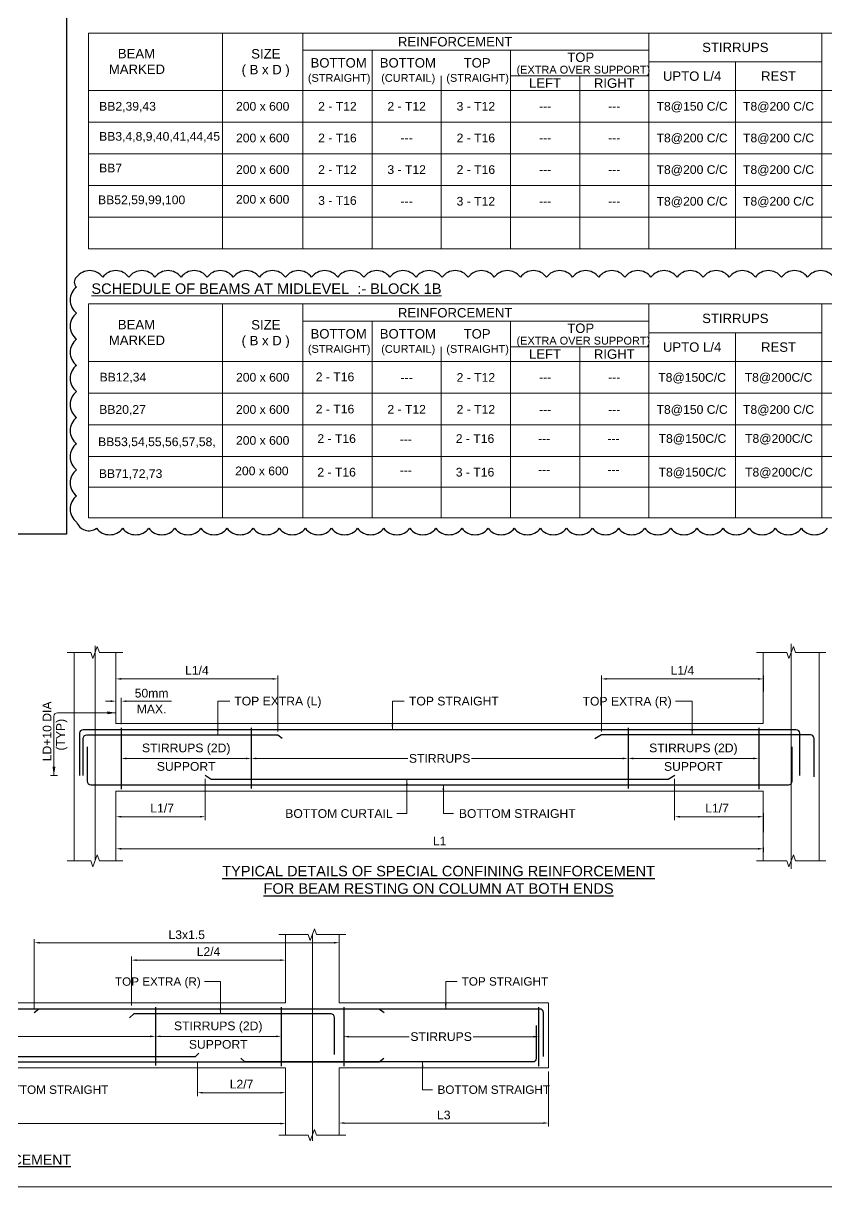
# Model space of a CAD drawing. Header units: metres. Extents: x 325532 to 399782, y -1599007 to -1538150.
# Drawn here: x 362652 to 385737, y -1599007 to -1565594 of the extents above; entities that cross this region are included whole.
import ezdxf
from ezdxf.enums import TextEntityAlignment as Align

# ---------------------------------------------------------------- set-up
doc = ezdxf.new("R2010")
doc.units = ezdxf.units.M
doc.header["$LTSCALE"] = 15
doc.header["$MEASUREMENT"] = 0
doc.header["$PDMODE"] = 35
doc.header["$PDSIZE"] = -10
doc.linetypes.add('DASHDOT', pattern=[25.4, 12.7, -6.35, 0, -6.35])
for name, color, linetype, lineweight in [('BEAM SECTION_ASC', 10, 'Continuous', 9), ('CENTERLINE_ASC', 250, 'DASHDOT', 0), ('COLUMN SECTION_ASC', 132, 'Continuous', 9), ('DIMENSION_ASC', 251, 'Continuous', 9), ('HATCH_ASC', 253, 'Continuous', 5), ('LEADER_ASC', 152, 'Continuous', 15), ('SCHEDULE LINE_ASC', 252, 'Continuous', 0), ('SCHEDULED BORDER_ASC', 4, 'Continuous', 18), ('STEEL MAIN_ASC', 4, 'Continuous', 30), ('STIRRUPS_ASC', 22, 'Continuous', 5), ('TEXT HEADER_ASC', 7, 'Continuous', 25), ('TEXT SCHEDULE HEADER_ASC', 1, 'Continuous', 30), ('TEXT SCHEDULE_ASC', 7, 'Continuous', 5), ('TEXT_ASC', 7, 'Continuous', 25), ('VIEWPORT_ASC', 6, 'Continuous', 15)]:
    doc.layers.add(name, color=color, linetype=linetype, lineweight=lineweight)
doc.layers.add('BORDER_ASC', color=4, linetype='Continuous')
doc.styles.add('ASC_DIMENSION', font='swiss.ttf', dxfattribs={"height": 250})
doc.styles.add('STANDERD ASC', font='swiss.ttf', dxfattribs={"height": 250})
doc.dimstyles.new('ASC_MM', dxfattribs={"dimtxt": 210, "dimasz": 150, "dimexe": 50, "dimexo": 50, "dimgap": 100, "dimtad": 1, "dimdec": 0, "dimzin": 0, "dimdsep": 46, "dimtxsty": 'ASC_DIMENSION', "dimcen": 0, "dimclrd": 256, "dimclre": 256, "dimclrt": 7, "dimadec": 0, "dimazin": 0, "dimtfac": 1, "dimtdec": 0, "dimtofl": 0, "dimtmove": 0, "dimatfit": 2, "dimfxl": 1, "dimtolj": 1, "dimtzin": 0, "dimlwd": -1, "dimlwe": -1, "dimarcsym": 1})

# ---------------------------------------------------------------- blocks, each defined once
blk = doc.blocks.new('*D56')
at = {"layer": 'Defpoints', "color": 0, "lineweight": -3, "transparency": 16777216}
for p in [(365315, -1584423), (365315, -1584889), (369965, -1586031)]:
    blk.add_point(p, dxfattribs=at)
at = {"layer": 'DIMENSION_ASC', "transparency": 16777216}
for p, q in [((365315, -1584789), (365315, -1584323)), ((369815, -1584423), (365465, -1584423)), ((369965, -1585931), (369965, -1584323))]:
    blk.add_line(p, q, dxfattribs=at)
at = {"layer": 'DIMENSION_ASC', "lineweight": -3, "transparency": 16777216}
for points in [[(365465, -1584398), (365465, -1584448), (365315, -1584423)], [(369815, -1584398), (369815, -1584448), (369965, -1584423)]]:
    blk.add_solid(points, dxfattribs=at)
at = {"layer": 'DIMENSION_ASC', "color": 7, "transparency": 16777216, "insert": (367640, -1584179), "char_height": 250, "attachment_point": 5, "style": 'ASC_DIMENSION'}
blk.add_mtext('\\A1;L1/4', dxfattribs=at)
blk = doc.blocks.new('*D57')
at = {"layer": 'Defpoints', "color": 0, "lineweight": -3, "transparency": 16777216}
for p in [(365315, -1589173), (365315, -1589301), (383915, -1589160)]:
    blk.add_point(p, dxfattribs=at)
at = {"layer": 'DIMENSION_ASC', "transparency": 16777216}
for p, q in [((365315, -1589273), (365315, -1589401)), ((383765, -1589301), (365465, -1589301)), ((383915, -1589260), (383915, -1589401))]:
    blk.add_line(p, q, dxfattribs=at)
at = {"layer": 'DIMENSION_ASC', "lineweight": -3, "transparency": 16777216}
for points in [[(365465, -1589276), (365465, -1589326), (365315, -1589301)], [(383765, -1589276), (383765, -1589326), (383915, -1589301)]]:
    blk.add_solid(points, dxfattribs=at)
at = {"layer": 'DIMENSION_ASC', "color": 7, "transparency": 16777216, "insert": (374615, -1589076), "char_height": 250, "attachment_point": 5, "style": 'ASC_DIMENSION'}
blk.add_mtext('\\A1;L1', dxfattribs=at)
blk = doc.blocks.new('*D58')
at = {"layer": 'Defpoints', "color": 0, "lineweight": -3, "transparency": 16777216}
for p in [(383915, -1584423), (383915, -1584888), (379267, -1586031)]:
    blk.add_point(p, dxfattribs=at)
at = {"layer": 'DIMENSION_ASC', "transparency": 16777216}
for p, q in [((379267, -1585931), (379267, -1584323)), ((379417, -1584423), (383765, -1584423)), ((383915, -1584788), (383915, -1584323))]:
    blk.add_line(p, q, dxfattribs=at)
at = {"layer": 'DIMENSION_ASC', "lineweight": -3, "transparency": 16777216}
for points in [[(379417, -1584398), (379417, -1584448), (379267, -1584423)], [(383765, -1584398), (383765, -1584448), (383915, -1584423)]]:
    blk.add_solid(points, dxfattribs=at)
at = {"layer": 'DIMENSION_ASC', "color": 7, "transparency": 16777216, "insert": (381590, -1584179), "char_height": 250, "attachment_point": 5, "style": 'ASC_DIMENSION'}
blk.add_mtext('\\A1;L1/4', dxfattribs=at)
blk = doc.blocks.new('*D59')
at = {"layer": 'Defpoints', "color": 0, "lineweight": -3, "transparency": 16777216}
for p in [(367880, -1587196), (365315, -1588380), (365315, -1588924)]:
    blk.add_point(p, dxfattribs=at)
at = {"layer": 'DIMENSION_ASC', "transparency": 16777216}
for p, q in [((367880, -1587296), (367880, -1588480)), ((365315, -1588824), (365315, -1588280)), ((367730, -1588380), (365465, -1588380))]:
    blk.add_line(p, q, dxfattribs=at)
at = {"layer": 'DIMENSION_ASC', "lineweight": -3, "transparency": 16777216}
for points in [[(365465, -1588355), (365465, -1588405), (365315, -1588380)], [(367730, -1588355), (367730, -1588405), (367880, -1588380)]]:
    blk.add_solid(points, dxfattribs=at)
at = {"layer": 'DIMENSION_ASC', "color": 7, "transparency": 16777216, "insert": (366643, -1588135), "char_height": 250, "attachment_point": 5, "style": 'ASC_DIMENSION'}
blk.add_mtext('\\A1;L1/7', dxfattribs=at)
blk = doc.blocks.new('*D60')
at = {"layer": 'Defpoints', "color": 0, "lineweight": -3, "transparency": 16777216}
for p in [(381367, -1587196), (383915, -1588380), (383915, -1588924)]:
    blk.add_point(p, dxfattribs=at)
at = {"layer": 'DIMENSION_ASC', "transparency": 16777216}
for p, q in [((381367, -1587296), (381367, -1588480)), ((381517, -1588380), (383765, -1588380)), ((383915, -1588824), (383915, -1588280))]:
    blk.add_line(p, q, dxfattribs=at)
at = {"layer": 'DIMENSION_ASC', "lineweight": -3, "transparency": 16777216}
for points in [[(381517, -1588355), (381517, -1588405), (381367, -1588380)], [(383765, -1588355), (383765, -1588405), (383915, -1588380)]]:
    blk.add_solid(points, dxfattribs=at)
at = {"layer": 'DIMENSION_ASC', "color": 7, "transparency": 16777216, "insert": (382586, -1588135), "char_height": 250, "attachment_point": 5, "style": 'ASC_DIMENSION'}
blk.add_mtext('\\A1;L1/7', dxfattribs=at)
blk = doc.blocks.new('*D61')
at = {"layer": 'Defpoints', "color": 0, "lineweight": -3, "transparency": 16777216}
for p in [(365466, -1585062), (365315, -1585702), (365466, -1585825)]:
    blk.add_point(p, dxfattribs=at)
at = {"layer": 'DIMENSION_ASC', "transparency": 16777216}
for p, q in [((365165, -1585062), (365015, -1585062)), ((365315, -1585602), (365315, -1584962)), ((365466, -1585725), (365466, -1584962)), ((365616, -1585062), (366912, -1585062))]:
    blk.add_line(p, q, dxfattribs=at)
at = {"layer": 'DIMENSION_ASC', "lineweight": -3, "transparency": 16777216}
for points in [[(365165, -1585037), (365165, -1585087), (365315, -1585062)], [(365616, -1585037), (365616, -1585087), (365466, -1585062)]]:
    blk.add_solid(points, dxfattribs=at)
at = {"layer": 'DIMENSION_ASC', "color": 7, "transparency": 16777216, "char_height": 250, "attachment_point": 5, "style": 'ASC_DIMENSION'}
for s, insert in [('\\A1;50mm', (366339, -1584834)), ('\\A1;MAX.', (366339, -1585287))]:
    blk.add_mtext(s, dxfattribs=dict(at, insert=insert))
blk = doc.blocks.new('*D62')
at = {"layer": 'Defpoints', "color": 0, "lineweight": -3, "transparency": 16777216}
for p in [(365466, -1586707), (369201, -1586707), (369201, -1586707)]:
    blk.add_point(p, dxfattribs=at)
at = {"layer": 'DIMENSION_ASC', "transparency": 16777216}
blk.add_line((365616, -1586707), (369051, -1586707), dxfattribs=at)
at = {"layer": 'DIMENSION_ASC', "lineweight": -3, "transparency": 16777216}
for points in [[(365616, -1586682), (365616, -1586732), (365466, -1586707)], [(369051, -1586682), (369051, -1586732), (369201, -1586707)]]:
    blk.add_solid(points, dxfattribs=at)
at = {"layer": 'DIMENSION_ASC', "color": 7, "transparency": 16777216, "char_height": 250, "attachment_point": 5, "style": 'ASC_DIMENSION'}
for s, insert in [('\\A1;STIRRUPS (2D)', (367334, -1586442)), ('\\A1;SUPPORT', (367334, -1586938))]:
    blk.add_mtext(s, dxfattribs=dict(at, insert=insert))
blk = doc.blocks.new('*D63')
at = {"layer": 'Defpoints', "color": 0, "lineweight": -3, "transparency": 16777216}
for p in [(369201, -1586707), (380028, -1586698), (380028, -1586707)]:
    blk.add_point(p, dxfattribs=at)
at = {"layer": 'DIMENSION_ASC', "transparency": 16777216}
for p, q in [((369351, -1586707), (373698, -1586707)), ((379878, -1586707), (375531, -1586707)), ((380028, -1586698), (380028, -1586707))]:
    blk.add_line(p, q, dxfattribs=at)
at = {"layer": 'DIMENSION_ASC', "lineweight": -3, "transparency": 16777216}
for points in [[(369351, -1586682), (369351, -1586732), (369201, -1586707)], [(379878, -1586682), (379878, -1586732), (380028, -1586707)]]:
    blk.add_solid(points, dxfattribs=at)
at = {"layer": 'DIMENSION_ASC', "color": 7, "transparency": 16777216, "insert": (374615, -1586707), "char_height": 250, "attachment_point": 5, "style": 'ASC_DIMENSION'}
blk.add_mtext('\\A1;STIRRUPS', dxfattribs=at)
blk = doc.blocks.new('*D64')
at = {"layer": 'Defpoints', "color": 0, "lineweight": -3, "transparency": 16777216}
for p in [(380028, -1586698), (383781, -1586707), (383781, -1586708)]:
    blk.add_point(p, dxfattribs=at)
at = {"layer": 'DIMENSION_ASC', "transparency": 16777216}
for p, q in [((380028, -1586698), (380028, -1586707)), ((380178, -1586707), (383631, -1586707)), ((383781, -1586708), (383781, -1586707))]:
    blk.add_line(p, q, dxfattribs=at)
at = {"layer": 'DIMENSION_ASC', "lineweight": -3, "transparency": 16777216}
for points in [[(380178, -1586682), (380178, -1586732), (380028, -1586707)], [(383631, -1586682), (383631, -1586732), (383781, -1586707)]]:
    blk.add_solid(points, dxfattribs=at)
at = {"layer": 'DIMENSION_ASC', "color": 7, "transparency": 16777216, "char_height": 250, "attachment_point": 5, "style": 'ASC_DIMENSION'}
for s, insert in [('\\A1;STIRRUPS (2D)', (381905, -1586442)), ('\\A1;SUPPORT', (381905, -1586938))]:
    blk.add_mtext(s, dxfattribs=dict(at, insert=insert))
blk = doc.blocks.new('*D67')
at = {"layer": 'Defpoints', "color": 0, "lineweight": -3, "transparency": 16777216}
for p in [(351677, -1597058), (370189, -1597058), (370189, -1597193)]:
    blk.add_point(p, dxfattribs=at)
at = {"layer": 'DIMENSION_ASC', "transparency": 16777216}
for p, q in [((351677, -1597158), (351677, -1597293)), ((351827, -1597193), (370039, -1597193)), ((370189, -1597158), (370189, -1597293))]:
    blk.add_line(p, q, dxfattribs=at)
at = {"layer": 'DIMENSION_ASC', "lineweight": -3, "transparency": 16777216}
for points in [[(351827, -1597168), (351827, -1597218), (351677, -1597193)], [(370039, -1597168), (370039, -1597218), (370189, -1597193)]]:
    blk.add_solid(points, dxfattribs=at)
at = {"layer": 'DIMENSION_ASC', "color": 7, "transparency": 16777216, "insert": (360933, -1596968), "char_height": 250, "attachment_point": 5, "style": 'ASC_DIMENSION'}
blk.add_mtext('\\A1;L2', dxfattribs=at)
blk = doc.blocks.new('*D76')
at = {"layer": 'Defpoints', "color": 0, "lineweight": -3, "transparency": 16777216}
for p in [(367659, -1595327), (370189, -1596306), (370189, -1596830)]:
    blk.add_point(p, dxfattribs=at)
at = {"layer": 'DIMENSION_ASC', "transparency": 16777216}
for p, q in [((367659, -1595427), (367659, -1596406)), ((367809, -1596306), (370039, -1596306)), ((370189, -1596730), (370189, -1596206))]:
    blk.add_line(p, q, dxfattribs=at)
at = {"layer": 'DIMENSION_ASC', "lineweight": -3, "transparency": 16777216}
for points in [[(367809, -1596281), (367809, -1596331), (367659, -1596306)], [(370039, -1596281), (370039, -1596331), (370189, -1596306)]]:
    blk.add_solid(points, dxfattribs=at)
at = {"layer": 'DIMENSION_ASC', "color": 7, "transparency": 16777216, "insert": (368924, -1596062), "char_height": 250, "attachment_point": 5, "style": 'ASC_DIMENSION'}
blk.add_mtext('\\A1;L2/7', dxfattribs=at)
blk = doc.blocks.new('*D77')
at = {"layer": 'Defpoints', "color": 0, "lineweight": -3, "transparency": 16777216}
for p in [(377740, -1595596), (371729, -1596547), (371729, -1597177)]:
    blk.add_point(p, dxfattribs=at)
at = {"layer": 'DIMENSION_ASC', "transparency": 16777216}
for p, q in [((377740, -1595696), (377740, -1597277)), ((371729, -1596647), (371729, -1597277)), ((377590, -1597177), (371879, -1597177))]:
    blk.add_line(p, q, dxfattribs=at)
at = {"layer": 'DIMENSION_ASC', "lineweight": -3, "transparency": 16777216}
for points in [[(371879, -1597152), (371879, -1597202), (371729, -1597177)], [(377590, -1597152), (377590, -1597202), (377740, -1597177)]]:
    blk.add_solid(points, dxfattribs=at)
at = {"layer": 'DIMENSION_ASC', "color": 7, "transparency": 16777216, "insert": (374734, -1596949), "char_height": 250, "attachment_point": 5, "style": 'ASC_DIMENSION'}
blk.add_mtext('\\A1;L3', dxfattribs=at)
blk = doc.blocks.new('*D78')
at = {"layer": 'Defpoints', "color": 0, "lineweight": -3, "transparency": 16777216}
for p in [(370189, -1592499), (370189, -1592947), (365761, -1593903)]:
    blk.add_point(p, dxfattribs=at)
at = {"layer": 'DIMENSION_ASC', "transparency": 16777216}
for p, q in [((365761, -1593803), (365761, -1592399)), ((370189, -1592847), (370189, -1592399)), ((365911, -1592499), (370039, -1592499))]:
    blk.add_line(p, q, dxfattribs=at)
at = {"layer": 'DIMENSION_ASC', "lineweight": -3, "transparency": 16777216}
for points in [[(365911, -1592474), (365911, -1592524), (365761, -1592499)], [(370039, -1592474), (370039, -1592524), (370189, -1592499)]]:
    blk.add_solid(points, dxfattribs=at)
at = {"layer": 'DIMENSION_ASC', "color": 7, "transparency": 16777216, "insert": (367975, -1592255), "char_height": 250, "attachment_point": 5, "style": 'ASC_DIMENSION'}
blk.add_mtext('\\A1;L2/4', dxfattribs=at)
blk = doc.blocks.new('*D83')
at = {"layer": 'Defpoints', "color": 0, "lineweight": -3, "transparency": 16777216}
for p in [(362969, -1591999), (371729, -1593729), (362969, -1594015)]:
    blk.add_point(p, dxfattribs=at)
at = {"layer": 'DIMENSION_ASC', "transparency": 16777216}
for p, q in [((362969, -1593915), (362969, -1591899)), ((371579, -1591999), (363119, -1591999)), ((371729, -1593629), (371729, -1591899))]:
    blk.add_line(p, q, dxfattribs=at)
at = {"layer": 'DIMENSION_ASC', "lineweight": -3, "transparency": 16777216}
for points in [[(363119, -1591974), (363119, -1592024), (362969, -1591999)], [(371579, -1591974), (371579, -1592024), (371729, -1591999)]]:
    blk.add_solid(points, dxfattribs=at)
at = {"layer": 'DIMENSION_ASC', "color": 7, "transparency": 16777216, "insert": (367349, -1591771), "char_height": 250, "attachment_point": 5, "style": 'ASC_DIMENSION'}
blk.add_mtext('\\A1;L3x1.5', dxfattribs=at)
blk = doc.blocks.new('*D71')
at = {"layer": 'Defpoints', "color": 0, "lineweight": -3, "transparency": 16777216}
for p in [(355418, -1594688), (366448, -1594680), (366448, -1594688)]:
    blk.add_point(p, dxfattribs=at)
at = {"layer": 'DIMENSION_ASC', "transparency": 16777216}
for p, q in [((355568, -1594688), (360016, -1594688)), ((366298, -1594688), (361850, -1594688)), ((366448, -1594680), (366448, -1594688))]:
    blk.add_line(p, q, dxfattribs=at)
at = {"layer": 'DIMENSION_ASC', "lineweight": -3, "transparency": 16777216}
for points in [[(355568, -1594663), (355568, -1594713), (355418, -1594688)], [(366298, -1594663), (366298, -1594713), (366448, -1594688)]]:
    blk.add_solid(points, dxfattribs=at)
at = {"layer": 'DIMENSION_ASC', "color": 7, "transparency": 16777216, "insert": (360933, -1594688), "char_height": 250, "attachment_point": 5, "style": 'ASC_DIMENSION'}
blk.add_mtext('\\A1;STIRRUPS', dxfattribs=at)
blk = doc.blocks.new('*D72')
at = {"layer": 'Defpoints', "color": 0, "lineweight": -3, "transparency": 16777216}
for p in [(366448, -1594680), (370060, -1594688), (370060, -1594689)]:
    blk.add_point(p, dxfattribs=at)
at = {"layer": 'DIMENSION_ASC', "transparency": 16777216}
for p, q in [((366448, -1594680), (366448, -1594688)), ((366598, -1594688), (369910, -1594688)), ((370060, -1594689), (370060, -1594688))]:
    blk.add_line(p, q, dxfattribs=at)
at = {"layer": 'DIMENSION_ASC', "lineweight": -3, "transparency": 16777216}
for points in [[(366598, -1594663), (366598, -1594713), (366448, -1594688)], [(369910, -1594663), (369910, -1594713), (370060, -1594688)]]:
    blk.add_solid(points, dxfattribs=at)
at = {"layer": 'DIMENSION_ASC', "color": 7, "transparency": 16777216, "char_height": 250, "attachment_point": 5, "style": 'ASC_DIMENSION'}
for s, insert in [('\\A1;STIRRUPS (2D)', (368254, -1594424)), ('\\A1;SUPPORT', (368254, -1594920))]:
    blk.add_mtext(s, dxfattribs=dict(at, insert=insert))
blk = doc.blocks.new('*D82')
at = {"layer": 'Defpoints', "color": 0, "lineweight": -3, "transparency": 16777216}
for p in [(371858, -1594697), (377457, -1594697), (377457, -1594697)]:
    blk.add_point(p, dxfattribs=at)
at = {"layer": 'DIMENSION_ASC', "transparency": 16777216}
for p, q in [((372008, -1594697), (373741, -1594697)), ((377307, -1594697), (375574, -1594697))]:
    blk.add_line(p, q, dxfattribs=at)
at = {"layer": 'DIMENSION_ASC', "lineweight": -3, "transparency": 16777216}
for points in [[(372008, -1594672), (372008, -1594722), (371858, -1594697)], [(377307, -1594672), (377307, -1594722), (377457, -1594697)]]:
    blk.add_solid(points, dxfattribs=at)
at = {"layer": 'DIMENSION_ASC', "color": 7, "transparency": 16777216, "insert": (374658, -1594697), "char_height": 250, "attachment_point": 5, "style": 'ASC_DIMENSION'}
blk.add_mtext('\\A1;STIRRUPS', dxfattribs=at)

msp = doc.modelspace()

# ---------------------------------------------------------------- linework, layer by layer
at = {"layer": 'BEAM SECTION_ASC', "ltscale": 10}
for p, q in [((365314.7, -1585702.1), (383914.7, -1585702.1)), ((365314.7, -1587642.1), (383914.7, -1587642.1)), ((351677, -1593728.9), (370189, -1593728.9)), ((371729.2, -1593728.9), (377739.5, -1593728.9)), ((377739.5, -1595596.4), (377739.5, -1593728.9)), ((351677, -1595596.4), (370189, -1595596.4)), ((371729.2, -1595596.4), (377739.5, -1595596.4))]:
    msp.add_line(p, q, dxfattribs=at)
at = {"layer": 'BEAM SECTION_ASC', "color": 6, "lineweight": -3}
for centre, radius, start, end in [((364561, -1573167.2), 468.8, 36.8699, 143.1301), ((365311, -1573167.2), 468.8, 36.8699, 143.1301), ((366061, -1573167.2), 468.8, 36.8699, 143.1301), ((366811, -1573167.2), 468.8, 36.8699, 143.1301), ((367561, -1573167.2), 468.8, 36.8699, 143.1301), ((368311, -1573167.2), 468.8, 36.8699, 143.1301), ((369061, -1573167.2), 468.8, 36.8699, 143.1301), ((369811, -1573167.2), 468.8, 36.8699, 143.1301), ((370561, -1573167.2), 468.8, 36.8699, 143.1301), ((371311, -1573167.2), 468.8, 36.8699, 143.1301), ((372061, -1573167.2), 468.8, 36.8699, 143.1301), ((372811, -1573167.2), 468.8, 36.8699, 143.1301), ((373561, -1573167.2), 468.8, 36.8699, 143.1301), ((374311, -1573167.2), 468.8, 36.8699, 143.1301), ((375061, -1573167.2), 468.8, 36.8699, 143.1301), ((375811, -1573167.2), 468.8, 36.8699, 143.1301), ((376561, -1573167.2), 468.8, 36.8699, 143.1301), ((377311, -1573167.2), 468.8, 36.8699, 143.1301), ((378061, -1573167.2), 468.8, 36.8699, 143.1301), ((378811, -1573167.2), 468.8, 36.8699, 143.1301), ((379561, -1573167.2), 468.8, 36.8699, 143.1301), ((380311, -1573167.2), 468.8, 36.8699, 143.1301), ((381061, -1573167.2), 468.8, 36.8699, 143.1301), ((381811, -1573167.2), 468.8, 36.8699, 143.1301), ((382561, -1573167.2), 468.8, 36.8699, 143.1301), ((383311, -1573167.2), 468.8, 36.8699, 143.1301), ((384061, -1573167.2), 468.8, 36.8699, 143.1301), ((384811, -1573167.2), 468.8, 36.8699, 143.1301), ((385561, -1573167.2), 468.8, 36.8699, 143.1301), ((364291.8, -1573027.1), 176.3, 126.8699, 233.1301), ((364467.3, -1573543.2), 468.8, 126.8699, 233.1301), ((364467.3, -1574293.2), 468.8, 126.8699, 233.1301), ((364467.3, -1575043.2), 468.8, 126.8699, 233.1301), ((364467.3, -1575793.2), 468.8, 126.8699, 233.1301), ((364467.3, -1576543.2), 468.8, 126.8699, 233.1301), ((364467.3, -1577293.2), 468.8, 126.8699, 233.1301), ((364467.3, -1578043.2), 468.8, 126.8699, 233.1301), ((364467.3, -1578793.2), 468.8, 126.8699, 233.1301), ((364467.3, -1579543.2), 468.8, 126.8699, 233.1301), ((364538.8, -1579792.4), 374.5, 199.62337, 305.88357), ((365133.4, -1579814.6), 468.8, 216.8699, 323.1301), ((365883.4, -1579814.6), 468.8, 216.8699, 323.1301), ((366633.4, -1579814.6), 468.8, 216.8699, 323.1301), ((367383.4, -1579814.6), 468.8, 216.8699, 323.1301), ((368133.4, -1579814.6), 468.8, 216.8699, 323.1301), ((368883.4, -1579814.6), 468.8, 216.8699, 323.1301), ((369633.4, -1579814.6), 468.8, 216.8699, 323.1301), ((370383.4, -1579814.6), 468.8, 216.8699, 323.1301), ((371133.4, -1579814.6), 468.8, 216.8699, 323.1301), ((371883.4, -1579814.6), 468.8, 216.8699, 323.1301), ((372633.4, -1579814.6), 468.8, 216.8699, 323.1301), ((373383.4, -1579814.6), 468.8, 216.8699, 323.1301), ((374133.4, -1579814.6), 468.8, 216.8699, 323.1301), ((374883.4, -1579814.6), 468.8, 216.8699, 323.1301), ((375633.4, -1579814.6), 468.8, 216.8699, 323.1301), ((376383.4, -1579814.6), 468.8, 216.8699, 323.1301), ((377133.4, -1579814.6), 468.8, 216.8699, 323.1301), ((377883.4, -1579814.6), 468.8, 216.8699, 323.1301), ((378633.4, -1579814.6), 468.8, 216.8699, 323.1301), ((379383.4, -1579814.6), 468.8, 216.8699, 323.1301), ((380133.4, -1579814.6), 468.8, 216.8699, 323.1301), ((380883.4, -1579814.6), 468.8, 216.8699, 323.1301), ((381633.4, -1579814.6), 468.8, 216.8699, 323.1301), ((382383.4, -1579814.6), 468.8, 216.8699, 323.1301), ((383133.4, -1579814.6), 468.8, 216.8699, 323.1301), ((383883.4, -1579814.6), 468.8, 216.8699, 323.1301), ((384633.4, -1579814.6), 468.8, 216.8699, 323.1301), ((385383.4, -1579814.6), 468.8, 216.8699, 323.1301)]:
    msp.add_arc(centre, radius, start, end, dxfattribs=at)
at = {"layer": 'BORDER_ASC', "color": 8, "lineweight": -3}
for p, q in [((363898.5, -1554867, -4047.6), (363898.5, -1580267, -4047.6)), ((363898.5, -1580267, -4047.6), (362058.6, -1580267, -4047.6))]:
    msp.add_line(p, q, dxfattribs=at)
at = {"layer": 'CENTERLINE_ASC', "ltscale": 0.05}
for p, q in [((384714.7, -1583415.6), (384714.7, -1589872.2)), ((364714.7, -1583474.6), (364714.7, -1589656.9)), ((370959.1, -1591765.1), (370959.1, -1597691.3))]:
    msp.add_line(p, q, dxfattribs=at)
at = {"layer": 'COLUMN SECTION_ASC', "ltscale": 10}
for p, q in [((364114.7, -1589645.7), (364114.7, -1583660.2)), ((365314.7, -1585702.1), (365314.7, -1583662)), ((383914.7, -1585702.1), (383914.7, -1583662)), ((385514.7, -1589645.7), (385514.7, -1583662)), ((365314.7, -1589645.7), (365314.7, -1587642.1)), ((383914.7, -1589645.7), (383914.7, -1587642.1)), ((370189, -1593728.9), (370189, -1591765.1)), ((371729.2, -1593728.9), (371729.2, -1591765.1)), ((370189, -1597525), (370189, -1595596.4)), ((371729.2, -1597525), (371729.2, -1595596.4))]:
    msp.add_line(p, q, dxfattribs=at)
at = {"layer": 'DIMENSION_ASC'}
for p, q in [((365314.7, -1585496.1), (365314.7, -1585296.1)), ((363633.3, -1587195.5), (363433.3, -1587195.5))]:
    msp.add_line(p, q, dxfattribs=at)
msp.add_lwpolyline([(363533.3, -1587195.5), (363533.3, -1585496.1, -0.4142136), (363633.3, -1585396.1), (365314.7, -1585396.1)], format="xyb", dxfattribs=at)
for points in [[(365064.7, -1585354.4), (365064.7, -1585437.7), (365314.7, -1585396.1)], [(363575, -1586945.5), (363491.7, -1586945.5), (363533.3, -1587195.5)]]:
    msp.add_solid(points, dxfattribs=at)
at = {"layer": 'HATCH_ASC', "linetype": 'Continuous'}
for points in [[(363914.7, -1583660.2), (364589.7, -1583660.2), (364652.2, -1583831.9), (364777.2, -1583488.5), (364839.7, -1583660.2), (365514.7, -1583660.2)], [(383714.7, -1583662), (384589.7, -1583662), (384652.2, -1583833.7), (384777.2, -1583490.3), (384839.7, -1583662), (385714.7, -1583662)], [(363914.7, -1589643.9), (364589.7, -1589643.9), (364652.2, -1589815.6), (364777.2, -1589472.2), (364839.7, -1589643.9), (365514.7, -1589643.9)], [(383714.7, -1589645.7), (384589.7, -1589645.7), (384652.2, -1589817.4), (384777.2, -1589474), (384839.7, -1589645.7), (385714.7, -1589645.7)], [(369996.5, -1591765.1), (370838.8, -1591765.1), (370898.9, -1591930.4), (371019.3, -1591599.8), (371079.4, -1591765.1), (371921.7, -1591765.1)], [(369996.5, -1597525), (370838.8, -1597525), (370898.9, -1597690.3), (371019.3, -1597359.7), (371079.4, -1597525), (371921.7, -1597525)]]:
    msp.add_lwpolyline(points, dxfattribs=at)
at = {"layer": 'SCHEDULE LINE_ASC'}
for p, q in [((368379.3, -1572069.1), (368379.3, -1565873.4)), ((370683.7, -1572069.1), (370683.7, -1565873.4)), ((380626.9, -1572069.1), (380626.9, -1565873.4)), ((385594.2, -1572069.1), (385594.2, -1565873.4)), ((370683.7, -1566370.6), (380626.9, -1566370.6)), ((372672.4, -1572069.1), (372672.4, -1566370.6)), ((376649.6, -1572069.1), (376649.6, -1566370.6)), ((380626.9, -1566698.5), (385594.2, -1566698.5)), ((383110.5, -1572069.1), (383110.5, -1566698.5)), ((374661, -1572069.1), (374661, -1567099.7)), ((376649.6, -1567099.7), (380626.9, -1567099.7)), ((376649.6, -1572069.1), (376649.6, -1567099.7)), ((378638.3, -1572069.1), (378638.3, -1567099.7)), ((364528.4, -1568432.7), (388544.6, -1568432.7)), ((364528.4, -1569341.8), (388544.6, -1569341.8)), ((364528.4, -1570250.9), (388544.6, -1570250.9)), ((364528.4, -1571160), (388544.6, -1571160)), ((368379.3, -1579800.9), (368379.3, -1573655.8)), ((370683.7, -1579800.9), (370683.7, -1573655.8)), ((380626.9, -1579800.9), (380626.9, -1573655.8)), ((385594.2, -1579800.9), (385594.2, -1573655.8)), ((370683.7, -1574153), (380626.9, -1574153)), ((372672.4, -1579800.9), (372672.4, -1574153)), ((376649.6, -1579800.9), (376649.6, -1574153)), ((380626.9, -1574480.9), (385594.2, -1574480.9)), ((383110.5, -1579800.9), (383110.5, -1574480.9)), ((374661, -1579800.9), (374661, -1574882.1)), ((376649.6, -1574882.1), (380626.9, -1574882.1)), ((376649.6, -1579800.9), (376649.6, -1574882.1)), ((378638.3, -1579800.9), (378638.3, -1574882.1)), ((364528.4, -1576215.1), (388544.6, -1576215.1)), ((364528.4, -1577124.2), (388544.6, -1577124.2)), ((364528.4, -1578033.2), (388544.6, -1578033.2)), ((364528.4, -1578033.2), (388544.6, -1578033.2)), ((364528.4, -1578033.2), (388544.6, -1578033.2)), ((364528.4, -1578917.1), (388544.6, -1578917.1))]:
    msp.add_line(p, q, dxfattribs=at)
at = {"layer": 'SCHEDULE LINE_ASC', "color": 6}
msp.add_line((364528.4, -1578917.1), (388544.6, -1578917.1), dxfattribs=at)
at = {"layer": 'SCHEDULED BORDER_ASC'}
for p, q in [((388544.6, -1565873.4), (364528.4, -1565873.4)), ((364528.4, -1565873.4), (364528.4, -1572069.1)), ((364528.4, -1567523.6), (388544.6, -1567523.6)), ((364528.4, -1572069.1), (388544.6, -1572069.1)), ((388544.6, -1573655.8), (364528.4, -1573655.8)), ((364528.4, -1573655.8), (364528.4, -1579800.9)), ((364528.4, -1575306), (388544.6, -1575306)), ((364528.4, -1579800.9), (388544.6, -1579800.9))]:
    msp.add_line(p, q, dxfattribs=at)
at = {"layer": 'STEEL MAIN_ASC'}
for points in [[(384960.5, -1587195.5), (384960.5, -1585982.9, 0.4142136), (384860.5, -1585882.9), (364368.9, -1585882.9, 0.4142136), (364268.9, -1585982.9), (364268.9, -1587195.5)], [(364375.8, -1587195.5), (364375.8, -1586131.4, -0.4142136), (364475.8, -1586031.4), (369964.7, -1586031.4), (370086.2, -1586119.7)], [(385371, -1587235.6), (385371, -1586131.4, 0.4142136), (385271, -1586031.4), (379267.3, -1586031.4), (379072.6, -1586147.3)], [(364488.8, -1586373.4), (364488.8, -1587361.3, 0.4142136), (364588.8, -1587461.3), (384640.6, -1587461.3, 0.4142136), (384740.6, -1587361.3), (384740.6, -1586373.4)], [(377601.2, -1595271.2), (377601.2, -1593999.2, 0.4142136), (377504.9, -1593902.9), (363096.3, -1593902.9), (362968.9, -1594014.5)], [(371590.8, -1595205), (371590.8, -1594142.1, 0.4142136), (371494.6, -1594045.9), (365832.4, -1594045.9), (365704, -1594157.5)], [(377389.4, -1594375.1), (377389.4, -1595326, -0.4142136), (377293.2, -1595422.3), (369021.6, -1595422.3), (368906, -1595310.7)]]:
    msp.add_lwpolyline(points, format="xyb", dxfattribs=at)
for points in [[(381367.4, -1587196.3), (381183.4, -1587312.3), (368046.1, -1587312.3), (367880.3, -1587196.3)], [(373023.2, -1594014.5), (372879.7, -1593902.9), (354823.3, -1593902.9), (354712.8, -1594007)], [(348830.9, -1595310.7), (348986.3, -1595422.3), (372879.7, -1595422.3), (373012.4, -1595310.7)], [(367700.2, -1595168.3), (367587.3, -1595280), (354278.7, -1595278.8), (354145.6, -1595182.5)]]:
    msp.add_lwpolyline(points, dxfattribs=at)
at = {"layer": 'STIRRUPS_ASC', "lineweight": 25, "ltscale": 10}
for p, q in [((365465.9, -1585824.6), (365465.9, -1587588.8)), ((365465.9, -1585824.6), (365465.9, -1587588.8)), ((369201.4, -1585825), (369201.4, -1587571.9)), ((380028, -1585825), (380028, -1587571.9)), ((383781.1, -1585827.8), (383781.1, -1587587.3)), ((366447.6, -1593847.2), (366447.6, -1595528.8)), ((370060.4, -1593849.9), (370060.4, -1595543.6)), ((371857.8, -1593849.9), (371857.8, -1595543.6)), ((377457.5, -1593846.8), (377457.5, -1595545))]:
    msp.add_line(p, q, dxfattribs=at)
at = {"layer": 'VIEWPORT_ASC'}
msp.add_line((399782.3, -1599006.5), (325532.3, -1599006.5), dxfattribs=at)

# ---------------------------------------------------------------- texts
at = {"layer": 'TEXT HEADER_ASC', "style": 'STANDERD ASC'}
msp.add_text('%%UTYPICAL DETAILS OF SPECIAL CONFINING REINFORCEMENT REQUIREMENT FOR BEAM REINFORCEMENT', height=288.783, dxfattribs=at).set_placement((343111.2, -1598458.9), align=Align.BOTTOM_LEFT)
at = {"layer": 'TEXT HEADER_ASC', "insert": (368154.7, -1589791.8), "char_height": 300, "width": 12859.311, "attachment_point": 1, "style": 'STANDERD ASC'}
msp.add_mtext('\\pxqc;{\\LTYPICAL DETAILS OF SPECIAL CONFINING REINFORCEMENT\\PFOR BEAM RESTING ON COLUMN AT BOTH ENDS}', dxfattribs=at)
at = {"layer": 'TEXT SCHEDULE HEADER_ASC', "lineweight": -3, "style": 'STANDERD ASC'}
for p in [(373416.3, -1566259.5), (373416.3, -1574041.9)]:
    msp.add_text('REINFORCEMENT', height=270, dxfattribs=at).set_placement(p)
at = {"layer": 'TEXT SCHEDULE HEADER_ASC', "linetype": 'Continuous', "style": 'STANDERD ASC'}
for s, height, p in [('BEAM', 270, (365370, -1566599.2)), ('SIZE', 270, (369201.8, -1566606.2)), ('BOTTOM', 270, (370906, -1566864.4)), ('BOTTOM', 270, (372894.7, -1566864.4)), ('TOP', 270, (375303.1, -1566864.4)), ('TOP', 270, (378280.6, -1566704.6)), ('MARKED', 270, (365111.3, -1567049.2)), ('( B x D )', 270, (368925.3, -1567058.4)), ('(STRAIGHT)', 225, (370829.4, -1567275.2)), ('(CURTAIL)', 225, (372934.9, -1567275.2)), ('(STRAIGHT)', 225, (374806.7, -1567275.2)), ('(EXTRA OVER SUPPORT)', 224.991, (376823.8, -1567038.5)), ('BEAM', 270, (365370, -1574381.6)), ('SIZE', 270, (369201.8, -1574388.6)), ('BOTTOM', 270, (370906, -1574646.8)), ('BOTTOM', 270, (372894.7, -1574646.8)), ('TOP', 270, (375303.1, -1574646.8)), ('TOP', 270, (378280.6, -1574487)), ('MARKED', 270, (365111.3, -1574831.6)), ('( B x D )', 270, (368925.3, -1574840.8)), ('(EXTRA OVER SUPPORT)', 224.991, (376823.8, -1574820.9)), ('(STRAIGHT)', 225, (370829.4, -1575057.6)), ('(CURTAIL)', 225, (372934.9, -1575057.6)), ('(STRAIGHT)', 225, (374806.7, -1575057.6))]:
    msp.add_text(s, height=height, dxfattribs=at).set_placement(p)
at = {"layer": 'TEXT SCHEDULE HEADER_ASC', "style": 'STANDERD ASC'}
for s, p in [('STIRRUPS', (383110.5, -1566286)), ('UPTO L/4', (381868.7, -1567111.1)), ('REST', (384352.4, -1567111.1)), ('LEFT', (377643.9, -1567311.8)), ('RIGHT', (379632.6, -1567311.8)), ('STIRRUPS', (383110.5, -1574068.3)), ('UPTO L/4', (381868.7, -1574893.4)), ('LEFT', (377643.9, -1575094.2)), ('RIGHT', (379632.6, -1575094.2)), ('REST', (384352.4, -1574893.4))]:
    msp.add_text(s, height=270, dxfattribs=at).set_placement(p, align=Align.MIDDLE_CENTER)
at = {"layer": 'TEXT SCHEDULE HEADER_ASC', "lineweight": 13, "style": 'STANDERD ASC'}
msp.add_text('%%USCHEDULE OF BEAMS AT MIDLEVEL  :- BLOCK 1B', height=300, dxfattribs=at).set_placement((364609.6, -1573364.6))
at = {"layer": 'TEXT SCHEDULE_ASC', "style": 'STANDERD ASC'}
for s, p in [('BB2,39,43', (364832.5, -1567978.2)), ('BB3,4,8,9,40,41,44,45', (364831, -1568841.7)), ('BB7', (364831, -1569750.8)), ('BB52,59,99,100', (364801.1, -1570664.2)), ('BB12,34', (364844.9, -1575755.9)), ('BB20,27', (364835, -1576685.9)), ('BB53,54,55,56,57,58,', (364802, -1577612.7)), ('BB71,72,73', (364823.4, -1578527))]:
    msp.add_text(s, height=250, dxfattribs=at).set_placement(p, align=Align.MIDDLE_LEFT)
for s, p in [('200 x 600', (369531.5, -1567978.2)), ('2 - T12', (371678, -1567978.2)), ('2 - T12', (373666.7, -1567978.2)), ('3 - T12', (375655.3, -1567978.2)), ('---', (377643.9, -1567978.2)), ('---', (379632.6, -1567978.2)), ('T8@150 C/C', (381868.7, -1567978.2)), ('T8@200 C/C', (384352.4, -1567978.2)), ('200 x 600', (369531.5, -1568887.2)), ('2 - T16', (371678, -1568887.2)), ('---', (373666.7, -1568887.2)), ('2 - T16', (375655.3, -1568887.2)), ('---', (377643.9, -1568887.2)), ('---', (379632.6, -1568887.2)), ('T8@200 C/C', (381868.7, -1568887.2)), ('T8@200 C/C', (384352.4, -1568887.2)), ('200 x 600', (369531.5, -1569796.3)), ('2 - T12', (371678, -1569796.3)), ('3 - T12', (373666.7, -1569796.3)), ('2 - T16', (375655.3, -1569796.3)), ('T8@200 C/C', (381868.7, -1569796.3)), ('T8@200 C/C', (384352.4, -1569796.3)), ('---', (377643.9, -1569796.3)), ('---', (379632.6, -1569796.3)), ('200 x 600', (369530.4, -1570650)), ('3 - T16', (371678, -1570684.1)), ('---', (373666.7, -1570705.4)), ('3 - T12', (375655.3, -1570705.4)), ('---', (377643.9, -1570705.4)), ('---', (379632.6, -1570705.4)), ('T8@200 C/C', (381868.7, -1570705.4)), ('T8@200 C/C', (384352.4, -1570705.4)), ('200 x 600', (369531.5, -1575760.5)), ('2 - T16', (371609.3, -1575747.6)), ('2 - T12', (375655.3, -1575764.6)), ('T8@150C/C', (381868.7, -1575764.6)), ('T8@200C/C', (384352.4, -1575764.6)), ('---', (373666.7, -1575764.6)), ('---', (377643.9, -1575760.5)), ('---', (379632.6, -1575760.5)), ('200 x 600', (369531.5, -1576685.9)), ('2 - T16', (371609.3, -1576673)), ('2 - T12', (373666.7, -1576680.4)), ('2 - T12', (375655.3, -1576680.4)), ('---', (377643.9, -1576685.9)), ('---', (379632.6, -1576685.9)), ('T8@150 C/C', (381868.7, -1576685.9)), ('T8@200 C/C', (384352.4, -1576685.9)), ('2 - T16', (371654.6, -1577521)), ('2 - T16', (375631.9, -1577520.5)), ('T8@150C/C', (381878.6, -1577518.5)), ('T8@200C/C', (384362.2, -1577518.5)), ('200 x 600', (369530.4, -1577573.7)), ('---', (373643.2, -1577539.8)), ('---', (377620.5, -1577518.5)), ('---', (379609.1, -1577518.5)), ('200 x 600', (369507, -1578449.6)), ('2 - T16', (371654.6, -1578485.7)), ('3 - T16', (375631.9, -1578485.7)), ('T8@150C/C', (381878.6, -1578485.7)), ('T8@200C/C', (384362.2, -1578485.7)), ('---', (373643.2, -1578432.6)), ('---', (377620.5, -1578411.3)), ('---', (379609.1, -1578411.3))]:
    msp.add_text(s, height=250, dxfattribs=at).set_placement(p, align=Align.MIDDLE_CENTER)
at = {"layer": 'TEXT_ASC', "style": 'STANDERD ASC'}
for s, p in [('LD+10 DIA', (363335.2, -1586788.5)), ('(TYP)', (363722.1, -1586481.1))]:
    msp.add_text(s, height=250, rotation=90, dxfattribs=at).set_placement(p, align=Align.MIDDLE_LEFT)
for s, height, p in [('TOP EXTRA (L)', 250, (368715, -1585184.3)), ('TOP STRAIGHT', 250, (373733.6, -1585184.8)), ('TOP EXTRA (R)', 250, (378721.2, -1585188.4)), ('BOTTOM CURTAIL', 250, (370179.2, -1588413.7)), ('BOTTOM STRAIGHT', 250, (375166.8, -1588413.7)), ('TOP EXTRA (R)', 240.653, (365286, -1593234.9)), ('TOP STRAIGHT', 240.653, (375247.8, -1593231)), ('BOTTOM STRAIGHT', 240.653, (361864.4, -1596339.6)), ('BOTTOM STRAIGHT', 240.653, (374554.3, -1596339.6))]:
    msp.add_text(s, height=height, dxfattribs=at).set_placement(p)

# ---------------------------------------------------------------- dimensions: what is measured, and where the dimension line sits
at = {"layer": 'DIMENSION_ASC'}
for base, p1, p2, text, picture, middle in [((365314.7, -1584422.9), (369964.7, -1586031.4), (365314.7, -1584889.4), 'L1/4', '*D56', (367639.7, -1584422.9)), ((383914.7, -1584422.9), (379267.3, -1586031.4), (383914.7, -1584887.6), 'L1/4', '*D58', (381589.7, -1584422.9)), ((365314.7, -1588379.8), (367880.3, -1587196.3), (365314.7, -1588923.9), 'L1/7', '*D59', (366643.3, -1588379.8)), ((370189, -1592499.2), (365761, -1593902.9), (370189, -1592946.5), 'L2/4', '*D78', (367975, -1592499.2))]:
    dim = msp.add_linear_dim(base=base, p1=p1, p2=p2, text=text, dimstyle='ASC_MM', override={"dimexe": 100, "dimexo": 100, "dimgap": 100, "dimfxl": 100, "dimarcsym": 1}, dxfattribs=at)
    dim.commit()
    dim.dimension.update_dxf_attribs({"geometry": picture, "text_midpoint": middle, "dimtype": 160})
for base, p1, p2, text, override, picture, middle in [((365465.9, -1585062.2), (365314.7, -1585702.1), (365465.9, -1585824.6), '50mm\\XMAX.', {"dimexe": 100, "dimexo": 100, "dimgap": 100, "dimfxl": 100, "dimarcsym": 1}, '*D61', (366338.7, -1585062.2)), ((369201.4, -1586706.7), (365465.9, -1586706.7), (369201.4, -1586706.7), 'STIRRUPS (2D)\\XSUPPORT', {"dimexe": 0, "dimexo": 0, "dimgap": 100, "dimfxl": 0, "dimarcsym": 1}, '*D62', (367333.6, -1586706.7)), ((383781.1, -1586706.7), (380028, -1586698.5), (383781.1, -1586707.6), 'STIRRUPS (2D)\\XSUPPORT', {"dimexe": 0, "dimexo": 0, "dimgap": 100, "dimfxl": 0, "dimarcsym": 1}, '*D64', (381904.6, -1586706.7)), ((380028, -1586706.7), (369201.4, -1586706.7), (380028, -1586698.5), 'STIRRUPS', {"dimexe": 0, "dimexo": 0, "dimgap": 100, "dimtad": 0, "dimfxl": 0, "dimarcsym": 1}, '*D63', (374614.7, -1586706.7)), ((365314.7, -1589301.2), (383914.7, -1589160.2), (365314.7, -1589173.2), 'L1', {"dimexe": 100, "dimexo": 100, "dimgap": 100, "dimfxl": 100, "dimarcsym": 1}, '*D57', (374614.7, -1589076.2)), ((362968.9, -1591999.1), (371729.2, -1593728.9), (362968.9, -1594014.5), 'L3x1.5', {"dimexe": 100, "dimexo": 100, "dimgap": 100, "dimfxl": 100, "dimarcsym": 1}, '*D83', (367349, -1591770.6)), ((370060.4, -1594688), (366447.6, -1594680.1), (370060.4, -1594688.9), 'STIRRUPS (2D)\\XSUPPORT', {"dimexe": 0, "dimexo": 0, "dimgap": 100, "dimfxl": 0, "dimarcsym": 1}, '*D72', (368254, -1594688)), ((366447.6, -1594688), (355418.4, -1594688), (366447.6, -1594680.1), 'STIRRUPS', {"dimexe": 0, "dimexo": 0, "dimgap": 100, "dimtad": 0, "dimfxl": 0, "dimarcsym": 1}, '*D71', (360933, -1594688)), ((377457.5, -1594696.8), (371857.8, -1594696.8), (377457.5, -1594696.8), 'STIRRUPS', {"dimexe": 0, "dimexo": 0, "dimgap": 100, "dimtad": 0, "dimfxl": 0, "dimarcsym": 1}, '*D82', (374657.6, -1594696.8)), ((371729.2, -1597177.4), (377739.5, -1595596.4), (371729.2, -1596547.3), 'L3', {"dimexe": 100, "dimexo": 100, "dimgap": 100, "dimfxl": 100, "dimarcsym": 1}, '*D77', (374734.4, -1596948.9))]:
    dim = msp.add_linear_dim(base=base, p1=p1, p2=p2, text=text, dimstyle='ASC_MM', override=override, dxfattribs=at)
    dim.commit()
    dim.dimension.update_dxf_attribs({"geometry": picture, "text_midpoint": middle})
for base, p1, p2, text, picture, middle in [((383914.7, -1588379.8), (381367.4, -1587196.3), (383914.7, -1588923.9), 'L1/7', '*D60', (382586.1, -1588379.8)), ((370189, -1596306.5), (367658.7, -1595327), (370189, -1596830.3), 'L2/7', '*D76', (368923.9, -1596306.5))]:
    dim = msp.add_linear_dim(base=base, p1=p1, p2=p2, angle=180, text=text, dimstyle='ASC_MM', override={"dimexe": 100, "dimexo": 100, "dimgap": 100, "dimfxl": 100, "dimarcsym": 1}, dxfattribs=at)
    dim.commit()
    dim.dimension.update_dxf_attribs({"geometry": picture, "text_midpoint": middle, "dimtype": 160})
dim = msp.add_linear_dim(base=(370189, -1597193.5), p1=(351677, -1597057.7), p2=(370189, -1597057.7), angle=180, text='L2', dimstyle='ASC_MM', override={"dimexe": 100, "dimexo": 100, "dimgap": 100, "dimfxl": 100, "dimarcsym": 1}, dxfattribs=at)
dim.commit()
dim.dimension.update_dxf_attribs({"geometry": '*D67', "text_midpoint": (360933, -1596968.5)})

# ---------------------------------------------------------------- leaders
at = {"layer": 'LEADER_ASC'}
for points in [[(368241.9, -1586031.4), (368241.9, -1585062.4), (368583.1, -1585062.4)], [(373257.8, -1585882.9), (373257.8, -1585062.4), (373599, -1585062.4)], [(381870.4, -1586031.4), (381870.4, -1585062.4), (381395.6, -1585062.4)], [(373673.9, -1587312.3), (373673.9, -1588290.2), (373382.9, -1588290.2)], [(374721.9, -1587461.3), (374721.9, -1588290.2), (375012.9, -1588290.2)], [(368317.4, -1594046.4), (368317.4, -1593113.6), (367860.3, -1593113.6)], [(374789.9, -1593902.9), (374789.9, -1593113.1), (375118.3, -1593113.1)], [(374126, -1595422.8), (374126, -1596220.8), (374406.1, -1596220.8)]]:
    msp.add_leader(points, dimstyle='ASC_MM', override={"dimexe": 100, "dimexo": 100, "dimgap": 100, "dimtad": 0, "dimfxl": 100}, dxfattribs=at)

doc.saveas('drawing.dxf')
